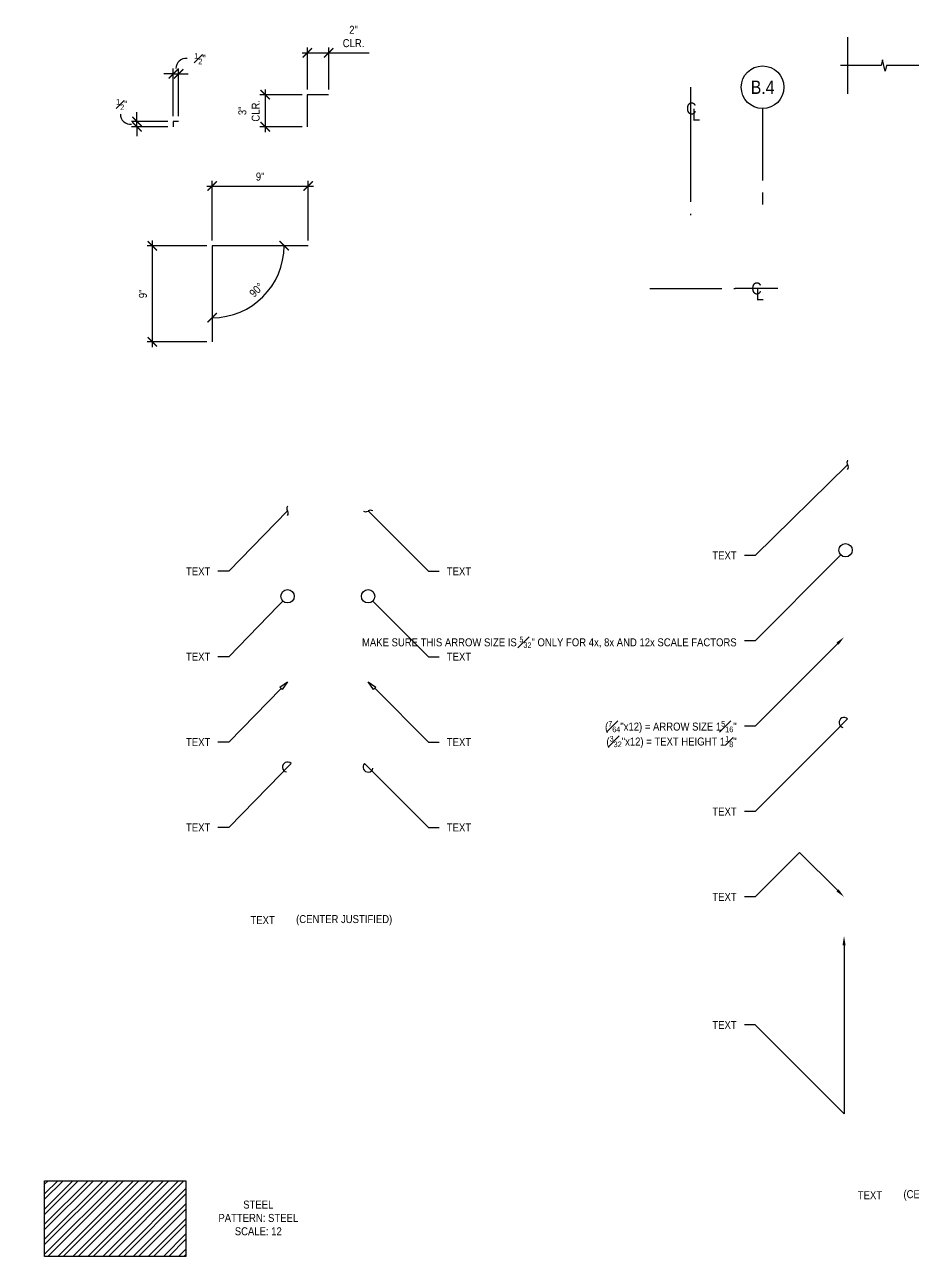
# Model space of a CAD drawing. Header units: inches. Extents: x -2661 to 42767, y -1222 to 9099.
# Drawn here: x 27090.5 to 27173.8, y 1596.7 to 1712.1 of the extents above; entities that cross this region are included whole.
import ezdxf
from ezdxf import colors
from ezdxf.entities.mleader import LeaderData, LeaderLine
from ezdxf.enums import TextEntityAlignment as Align
from ezdxf.math import Vec2, Vec3

# ---------------------------------------------------------------- set-up
doc = ezdxf.new("R2010")
doc.units = ezdxf.units.IN
doc.header["$LTSCALE"] = 12
doc.header["$MEASUREMENT"] = 0
doc.header["$PDMODE"] = 3
doc.linetypes.add('CENTER2', pattern=[1.125, 0.75, -0.125, 0.125, -0.125])
doc.layers.get('0').update_dxf_attribs({"linetype": 'CONTINUOUS'})
doc.layers.get('DefPoints').update_dxf_attribs({"color": 251, "linetype": 'CONTINUOUS'})
for name, color, linetype in [('S-ANNO-DIMS', 2, 'CONTINUOUS'), ('S-ANNO-NOTE', 4, 'CONTINUOUS'), ('S-ANNO-NOTE-EXIST', 251, 'CONTINUOUS'), ('S-BREAK', 2, 'CONTINUOUS'), ('S-GRID', 1, 'CENTER2')]:
    doc.layers.add(name, color=color, linetype=linetype)
doc.layers.add('S-ANNO-NONPLOT', color=253, linetype='CONTINUOUS', plot=False, transparency=0.5)
doc.layers.add('S-HATCH1', color=1, linetype='CONTINUOUS', transparency=0.5)
doc.styles.add('Arial', font='arial.ttf', dxfattribs={"width": 0.85})
doc.dimstyles.new('DIM-8_Se', dxfattribs={"dimscale": 8, "dimtxt": 0.09375, "dimasz": 0.109375, "dimexe": 0.0625, "dimexo": 0.0625, "dimgap": 0.0625, "dimtad": 1, "dimdec": 4, "dimzin": 11, "dimdsep": 46, "dimlunit": 4, "dimtxsty": 'Arial', "dimblk": 'ARCHTICK', "dimcen": 0.125, "dimdle": 0.0625, "dimclrd": 256, "dimclre": 256, "dimclrt": 4, "dimadec": 0, "dimazin": 0, "dimtfac": 0.75, "dimtdec": 4, "dimtmove": 0, "dimatfit": 3, "dimfxl": 1, "dimfrac": 1, "dimtolj": 1, "dimtzin": 0, "dimarcsym": 0})

# ---------------------------------------------------------------- blocks, each defined once
blk = doc.blocks.new('_ARCHTICK')
at = {"color": 0, "linetype": 'ByBlock', "const_width": 0.15}
blk.add_lwpolyline([(-0.5, -0.5), (0.5, 0.5)], dxfattribs=at)
blk = doc.blocks.new('*D1438')
at = {"layer": 'DefPoints', "color": 0, "transparency": 16777216}
for p in [(27101.01, 1703), (27104.42, 1703), (27104.42, 1702.5)]:
    blk.add_point(p, dxfattribs=at)
at = {"layer": 'S-ANNO-DIMS', "lineweight": -2, "transparency": 16777216}
for p, q in [((27101.01, 1703), (27101.01, 1703.88)), ((27103.92, 1703), (27100.51, 1703)), ((27103.92, 1702.5), (27100.51, 1702.5)), ((27101.01, 1702.5), (27101.01, 1703)), ((27101.01, 1702.5), (27101.01, 1701.63))]:
    blk.add_line(p, q, dxfattribs=at)
at = {"layer": 'S-ANNO-DIMS', "lineweight": -2, "transparency": 16777216, "xscale": 0.875, "yscale": 0.875, "zscale": 0.875}
for p, rotation in [((27101.01, 1703), 270), ((27101.01, 1702.5), 90)]:
    blk.add_blockref('_ARCHTICK', p, dxfattribs=dict(at, rotation=rotation))
blk = doc.blocks.new('*D1439')
at = {"layer": 'DefPoints', "color": 0, "transparency": 16777216}
for p in [(27104.92, 1707.46), (27104.42, 1703), (27104.92, 1703)]:
    blk.add_point(p, dxfattribs=at)
at = {"layer": 'S-ANNO-DIMS', "lineweight": -2, "transparency": 16777216}
for p, q in [((27104.42, 1707.46), (27103.55, 1707.46)), ((27104.42, 1703.5), (27104.42, 1707.96)), ((27104.42, 1707.46), (27104.92, 1707.46)), ((27104.92, 1703.5), (27104.92, 1707.96)), ((27104.92, 1707.46), (27105.8, 1707.46))]:
    blk.add_line(p, q, dxfattribs=at)
at = {"layer": 'S-ANNO-DIMS', "lineweight": -2, "transparency": 16777216, "xscale": 0.875, "yscale": 0.875, "zscale": 0.875}
blk.add_blockref('_ARCHTICK', (27104.42, 1707.46), dxfattribs=at)
at = {"layer": 'S-ANNO-DIMS', "lineweight": -2, "transparency": 16777216, "xscale": 0.875, "yscale": 0.875, "zscale": 0.875, "rotation": 180}
blk.add_blockref('_ARCHTICK', (27104.92, 1707.46), dxfattribs=at)
blk = doc.blocks.new('*D1440')
at = {"layer": 'DefPoints', "color": 0, "transparency": 16777216}
for p in [(27102.47, 1691.35), (27108.06, 1691.35), (27108.06, 1682.35)]:
    blk.add_point(p, dxfattribs=at)
at = {"layer": 'S-ANNO-DIMS', "lineweight": -2, "transparency": 16777216}
for p, q in [((27107.56, 1691.35), (27101.97, 1691.35)), ((27102.47, 1681.85), (27102.47, 1691.85)), ((27107.56, 1682.35), (27101.97, 1682.35))]:
    blk.add_line(p, q, dxfattribs=at)
at = {"layer": 'S-ANNO-DIMS', "lineweight": -2, "transparency": 16777216, "xscale": 0.875, "yscale": 0.875, "zscale": 0.875}
for p, rotation in [((27102.47, 1691.35), 90), ((27102.47, 1682.35), 270)]:
    blk.add_blockref('_ARCHTICK', p, dxfattribs=dict(at, rotation=rotation))
at = {"layer": 'S-ANNO-DIMS', "color": 4, "transparency": 16777216, "insert": (27101.58, 1686.85), "char_height": 0.75, "attachment_point": 5, "rotation": 90, "style": 'Arial'}
blk.add_mtext('\\A1;9"', dxfattribs=at)
blk = doc.blocks.new('*D1441')
at = {"layer": 'DefPoints', "color": 0, "transparency": 16777216}
for p in [(27117.06, 1696.95), (27108.06, 1691.35), (27117.06, 1691.35)]:
    blk.add_point(p, dxfattribs=at)
at = {"layer": 'S-ANNO-DIMS', "lineweight": -2, "transparency": 16777216}
for p, q in [((27107.56, 1696.95), (27117.56, 1696.95)), ((27108.06, 1691.85), (27108.06, 1697.45)), ((27117.06, 1691.85), (27117.06, 1697.45))]:
    blk.add_line(p, q, dxfattribs=at)
at = {"layer": 'S-ANNO-DIMS', "lineweight": -2, "transparency": 16777216, "xscale": 0.875, "yscale": 0.875, "zscale": 0.875, "rotation": 180}
blk.add_blockref('_ARCHTICK', (27108.06, 1696.95), dxfattribs=at)
at = {"layer": 'S-ANNO-DIMS', "lineweight": -2, "transparency": 16777216, "xscale": 0.875, "yscale": 0.875, "zscale": 0.875}
blk.add_blockref('_ARCHTICK', (27117.06, 1696.95), dxfattribs=at)
at = {"layer": 'S-ANNO-DIMS', "color": 4, "transparency": 16777216, "insert": (27112.56, 1697.83), "char_height": 0.75, "attachment_point": 5, "style": 'Arial'}
blk.add_mtext('\\A1;9"', dxfattribs=at)
blk = doc.blocks.new('*D1629')
at = {"layer": 'DefPoints', "color": 0, "transparency": 16777216}
for p in [(27108.06, 1691.35), (27108.06, 1691.35), (27117.06, 1691.35), (27111.44, 1685.51), (27108.06, 1682.35)]:
    blk.add_point(p, dxfattribs=at)
at = {"layer": 'S-ANNO-DIMS', "lineweight": -2, "transparency": 16777216}
blk.add_arc((27108.06, 1691.35), 6.74, 270, 360, dxfattribs=at)
at = {"layer": 'S-ANNO-DIMS', "lineweight": -2, "transparency": 16777216, "xscale": 0.875, "yscale": 0.875, "zscale": 0.875}
for p, rotation in [((27114.81, 1691.35), 89.99999999998369), ((27108.06, 1684.61), 180)]:
    blk.add_blockref('_ARCHTICK', p, dxfattribs=dict(at, rotation=rotation))
at = {"layer": 'S-ANNO-DIMS', "color": 4, "transparency": 16777216, "insert": (27112.21, 1687.21), "char_height": 0.75, "attachment_point": 5, "rotation": 45, "style": 'Arial'}
blk.add_mtext('\\A1;90°', dxfattribs=at)
blk = doc.blocks.new('*D1442')
at = {"layer": 'DefPoints', "color": 0, "transparency": 16777216}
for p in [(27116.98, 1705.5), (27113.03, 1702.5), (27116.98, 1702.5)]:
    blk.add_point(p, dxfattribs=at)
at = {"layer": 'S-ANNO-DIMS', "lineweight": -2, "transparency": 16777216}
for p, q in [((27113.03, 1706), (27113.03, 1702)), ((27116.48, 1705.5), (27112.53, 1705.5)), ((27116.48, 1702.5), (27112.53, 1702.5))]:
    blk.add_line(p, q, dxfattribs=at)
at = {"layer": 'S-ANNO-DIMS', "lineweight": -2, "transparency": 16777216, "xscale": 0.875, "yscale": 0.875, "zscale": 0.875}
for p, rotation in [((27113.03, 1705.5), 90), ((27113.03, 1702.5), 270)]:
    blk.add_blockref('_ARCHTICK', p, dxfattribs=dict(at, rotation=rotation))
at = {"layer": 'S-ANNO-DIMS', "color": 4, "transparency": 16777216, "insert": (27111.52, 1704), "char_height": 0.75, "attachment_point": 5, "rotation": 90, "style": 'Arial'}
blk.add_mtext('\\A1;3"\\PCLR.', dxfattribs=at)
blk = doc.blocks.new('*D1443')
at = {"layer": 'DefPoints', "color": 0, "transparency": 16777216}
for p in [(27118.98, 1709.44), (27116.98, 1705.5), (27118.98, 1705.5)]:
    blk.add_point(p, dxfattribs=at)
at = {"layer": 'S-ANNO-DIMS', "lineweight": -2, "transparency": 16777216}
for p, q in [((27116.48, 1709.44), (27118.98, 1709.44)), ((27116.98, 1706), (27116.98, 1709.94)), ((27118.98, 1706), (27118.98, 1709.94)), ((27118.98, 1709.44), (27122.76, 1709.44))]:
    blk.add_line(p, q, dxfattribs=at)
at = {"layer": 'S-ANNO-DIMS', "lineweight": -2, "transparency": 16777216, "xscale": 0.875, "yscale": 0.875, "zscale": 0.875, "rotation": 180}
blk.add_blockref('_ARCHTICK', (27116.98, 1709.44), dxfattribs=at)
at = {"layer": 'S-ANNO-DIMS', "lineweight": -2, "transparency": 16777216, "xscale": 0.875, "yscale": 0.875, "zscale": 0.875}
blk.add_blockref('_ARCHTICK', (27118.98, 1709.44), dxfattribs=at)
at = {"layer": 'S-ANNO-DIMS', "color": 4, "transparency": 16777216, "insert": (27121.31, 1710.96), "char_height": 0.75, "attachment_point": 5, "style": 'Arial'}
blk.add_mtext('\\A1;2"\\PCLR.', dxfattribs=at)
blk = doc.blocks.new('_Integral')
at = {"color": 0, "linetype": 'ByBlock', "lineweight": -2}
for centre, start, end in [((0.44, -0.09), 102, 168), ((-0.44, 0.09), 282, 348)]:
    blk.add_arc(centre, 0.454, start, end, dxfattribs=at)
blk = doc.blocks.new('_DotBlank')
at = {"color": 0, "lineweight": -2}
blk.add_line((-0.5, 0), (-1, 0), dxfattribs=at)
blk.add_circle((0, 0), 0.5, dxfattribs=at)
blk = doc.blocks.new('_ClosedBlank')
at = {"color": 0, "linetype": 'ByBlock', "lineweight": -2}
for p, q in [((-1, 0.17), (0, 0)), ((-1, 0.17), (-1, -0.17)), ((0, 0), (-1, -0.17))]:
    blk.add_line(p, q, dxfattribs=at)
blk = doc.blocks.new('ARROW-LOOP')
at = {"color": 0}
blk.add_lwpolyline([(-1.81, 0), (0.54, 0, 1.317177), (-0.46, -0.28)], format="xyb", dxfattribs=at)
blk = doc.blocks.new('REF GRID')
blk.add_circle((0, 0.25), 0.25)
at = {"style": 'Arial', "width": 0.85}
blk.add_attdef('#', text='', height=0.156, dxfattribs=at).set_placement((0, 0.25), align=Align.MIDDLE_CENTER)
blk = doc.blocks.new('CL-V12')
at = {"layer": 'DefPoints'}
blk.add_line((0, 3), (0, -3), dxfattribs=at)
at = {"layer": 'S-ANNO-NOTE', "color": 4, "char_height": 1.69, "attachment_point": 5, "style": 'Arial'}
for s, insert, width in [('C', (0.09, 0), 1.3847), ('L', (0.79, -0.84), 1.0599)]:
    blk.add_mtext(s, dxfattribs=dict(at, insert=insert, width=width))
blk = doc.blocks.new('CL-H12')
at = {"layer": 'DefPoints'}
blk.add_line((3, 0), (-3, 0), dxfattribs=at)
at = {"layer": 'S-ANNO-NOTE', "color": 4, "char_height": 1.69, "attachment_point": 5, "style": 'Arial'}
for s, insert, width in [('C', (0, 0), 1.2463), ('L', (0.48, -0.84), 1.1097)]:
    blk.add_mtext(s, dxfattribs=dict(at, insert=insert, width=width))

msp = doc.modelspace()

# ---------------------------------------------------------------- hatches: boundary and pattern name
at = {"layer": 'S-HATCH1'}
h = msp.add_hatch(dxfattribs=at)
h.set_pattern_fill('STEEL', color=256, scale=8, style=0)
h.set_pattern_definition([(45, (24712.0378, 570.8318), (-0.7071068, 0.7071068), []), (45, (24712.0378, 571.3318), (-0.7071068, 0.7071068), [])])
h.paths.add_polyline_path([(27092.36926, 1603.74374), (27105.59519, 1603.74374), (27105.59519, 1596.65599), (27092.36926, 1596.65599)])

# ---------------------------------------------------------------- linework, layer by layer
at = {"layer": 'S-ANNO-DIMS'}
for centre, start, end in [((27105.60931, 1707.96913), 83.5851216, 180.5344352), ((27100.40524, 1703.67409), 179.4655648, 276.4148784)]:
    msp.add_arc(centre, 0.93724, start, end, dxfattribs=at)
at = {"layer": 'S-ANNO-NONPLOT'}
msp.add_line((27167.5854, 1710.91349), (27167.5854, 1705.58015), dxfattribs=at)
for points in [[(27118.97638, 1705.49945), (27116.97638, 1705.49945), (27116.97638, 1702.49945)], [(27104.9226, 1703.00496), (27104.4226, 1703.00496), (27104.4226, 1702.50496)], [(27117.06426, 1691.34943), (27108.06426, 1691.34943), (27108.06426, 1682.34943)]]:
    msp.add_lwpolyline(points, dxfattribs=at)
at = {"layer": 'S-ANNO-NONPLOT', "linetype": 'ByBlock'}
msp.add_lwpolyline([(27092.36926, 1603.74374), (27105.59519, 1603.74374), (27105.59519, 1596.65599), (27092.36926, 1596.65599)], close=True, dxfattribs=at)
at = {"layer": 'S-BREAK'}
msp.add_lwpolyline([(27182.98217, 1708.24682), (27179.09361, 1708.24682), (27178.96742, 1707.72792), (27178.71504, 1708.76572), (27178.58885, 1708.24682), (27171.25639, 1708.24682), (27171.1302, 1707.72792), (27170.87782, 1708.76572), (27170.75163, 1708.24682), (27166.91873, 1708.24682)], dxfattribs=at)
at = {"layer": 'S-GRID', "color": 1, "linetype": 'CENTER2', "ltscale": 0.75}
for p, q in [((27159.63546, 1704.20771), (27159.63546, 1694.20771)), ((27152.88973, 1702.20771), (27152.88973, 1694.20771)), ((27149.06426, 1687.34943), (27157.06426, 1687.34943))]:
    msp.add_line(p, q, dxfattribs=at)

# ---------------------------------------------------------------- block references
at = {"layer": 'S-ANNO-NOTE', "xscale": 8, "yscale": 8, "zscale": 8}
msp.add_blockref('REF GRID', (27159.63546, 1704.20771), dxfattribs=at).add_auto_attribs({'#': 'B.4'})
at = {"layer": 'S-ANNO-NOTE', "xscale": 0.6666666666666666, "yscale": 0.6666666666666666, "zscale": 0.6666666666666666}
for name, p in [('CL-V12', (27152.88973, 1704.20811)), ('CL-H12', (27159.06426, 1687.34943))]:
    msp.add_blockref(name, p, dxfattribs=at)

# ---------------------------------------------------------------- texts
at = {"layer": 'S-ANNO-DIMS', "color": 4, "char_height": 0.75, "style": 'Arial'}
for insert, width, attachment_point in [((27106.38483, 1709.40961), 15.0026265, 1), ((27100.13861, 1705.11587), 15.0201865, 3)]:
    msp.add_mtext('\\A1;{\\H0.7x;\\S1#2;}"', dxfattribs=dict(at, insert=insert, width=width, attachment_point=attachment_point))
at = {"layer": 'S-ANNO-NOTE', "color": 191, "char_height": 0.75, "width": 10.4807638, "attachment_point": 4, "style": 'Arial'}
for insert in [(27115.9298, 1628.14985), (27172.82937, 1602.37107)]:
    msp.add_mtext('(CENTER JUSTIFIED)', dxfattribs=dict(at, insert=insert))
at = {"layer": 'S-ANNO-NOTE', "char_height": 0.75, "attachment_point": 5, "style": 'Arial'}
for s, insert, width in [('TEXT', (27169.69089, 1602.38894), 5.9448577), ('STEEL\\PPATTERN:^ISTEEL \\PSCALE:^I12', (27112.38464, 1600.2516), 19.6151165)]:
    msp.add_mtext(s, dxfattribs=dict(at, insert=insert, width=width))
at = {"layer": 'S-ANNO-NOTE-EXIST', "insert": (27112.79132, 1628.16772), "char_height": 0.75, "width": 5.9448577, "attachment_point": 5, "style": 'Arial'}
msp.add_mtext('TEXT', dxfattribs=at)

# ---------------------------------------------------------------- dimensions: what is measured, and where the dimension line sits
at = {"layer": 'S-ANNO-DIMS'}
for base, p2, angle, picture, middle in [((27118.97638, 1709.44322), (27118.97638, 1705.49945), 180, '*D1443', (27121.30502, 1710.95755)), ((27113.0326, 1702.49945), (27116.97638, 1702.49945), 90, '*D1442', (27111.51828, 1703.99945))]:
    dim = msp.add_linear_dim(base=base, p1=(27116.97638, 1705.49945), p2=p2, angle=angle, text='<>\\PCLR.', dimstyle='DIM-8_Se', dxfattribs=at)
    dim.commit()
    dim.dimension.update_dxf_attribs({"geometry": picture, "text_midpoint": middle})
dim = msp.add_linear_dim(base=(27104.9226, 1707.46151), p1=(27104.4226, 1703.00496), p2=(27104.9226, 1703.00496), text=' ', dimstyle='DIM-8_Se', dxfattribs=at)
dim.commit()
dim.dimension.update_dxf_attribs({"geometry": '*D1439', "text_midpoint": (27104.6726, 1707.46151), "dimtype": 160})
dim = msp.add_linear_dim(base=(27101.00576, 1703.00496), p1=(27104.4226, 1702.50496), p2=(27104.4226, 1703.00496), angle=90, text=' ', dimstyle='DIM-8_Se', dxfattribs=at)
dim.commit()
dim.dimension.update_dxf_attribs({"geometry": '*D1438', "text_midpoint": (27101.00576, 1702.75496), "dimtype": 160})
for base, p1, p2, angle, picture, middle in [((27117.06426, 1696.94806), (27108.06426, 1691.34943), (27117.06426, 1691.34943), 180, '*D1441', (27112.56426, 1697.83099)), ((27102.46563, 1691.34943), (27108.06426, 1682.34943), (27108.06426, 1691.34943), 270, '*D1440', (27101.5827, 1686.84943))]:
    dim = msp.add_linear_dim(base=base, p1=p1, p2=p2, angle=angle, dimstyle='DIM-8_Se', dxfattribs=at)
    dim.commit()
    dim.dimension.update_dxf_attribs({"geometry": picture, "text_midpoint": middle})
dim = msp.add_angular_dim_2l(base=(27111.43595, 1685.5095), line1=((27117.06426, 1691.34943), (27108.06426, 1691.34943)), line2=((27108.06426, 1691.34943), (27108.06426, 1682.34943)), dimstyle='DIM-8_Se', dxfattribs=at)
dim.commit()
dim.dimension.update_dxf_attribs({"geometry": '*D1629', "text_midpoint": (27112.20822, 1687.20547)})

# ---------------------------------------------------------------- leaders
at = {"layer": 'S-ANNO-NOTE'}
ml = msp.add_multileader_mtext('Standard', dxfattribs=at)
ml.set_content('TEXT', color=4, style='Arial')
ml.set_leader_properties(color=2)
ml.set_arrow_properties(name='INTEGRAL')
ml.build(insert=Vec2(0, 0))
ml.multileader.update_dxf_attribs({"dogleg_length": 0.36, "arrow_head_size": 0.875, "scale": 8})
ctx = ml.context
ctx.base_point, ctx.scale, ctx.char_height, ctx.arrow_head_size, ctx.landing_gap_size, ctx.plane_origin = Vec3(27154.24453, 1662.33925), 8, 0.75, 0.875, 0.72, Vec3(27203.86155, 1960.67407)
ctx.text_align_type = 2
notes = []
notes.append((ctx, [(0, (1, 1, 0), (27158.92187, 1662.33925), (-1, 0), 1, [(0, [(27167.59853, 1670.82453)], 0, [])])]))
ctx.mtext.insert, ctx.mtext.width, ctx.mtext.alignment, ctx.mtext.flow_direction = Vec3(27157.20187, 1662.71425), 16, 3, 5
ml = msp.add_multileader_mtext('Standard', dxfattribs=at)
ml.set_content('\\A1;{\\C4;MAKE SURE THIS ARROW SIZE IS \\H0.7x;\\S5#32;\\H1.4286x;" ONLY FOR 4x, 8x AND 12x SCALE FACTORS}', color=4, style='Arial')
ml.set_leader_properties(color=2)
ml.set_arrow_properties(name='DOTBLANK')
ml.build(insert=Vec2(0, 0))
ml.multileader.update_dxf_attribs({"dogleg_length": 0.36, "arrow_head_size": 1.25, "scale": 8})
ctx = ml.context
ctx.base_point, ctx.scale, ctx.char_height, ctx.arrow_head_size, ctx.landing_gap_size, ctx.plane_origin = Vec3(27140.67573, 1654.33925), 8, 0.75, 1.25, 0.72, Vec3(27203.86155, 1952.67407)
ctx.text_align_type = 2
notes.append((ctx, [(0, (1, 1, 0), (27158.92187, 1654.33925), (-1, 0), 1, [(0, [(27167.40715, 1662.82453)], 0, [])])]))
ctx.mtext.insert, ctx.mtext.width, ctx.mtext.defined_height, ctx.mtext.alignment, ctx.mtext.flow_direction = Vec3(27157.20187, 1654.72064), 16, 2.51618, 3, 5
ml = msp.add_multileader_mtext('Standard', dxfattribs=at)
ml.set_content('\\A1;{\\C4;(\\H0.7x;\\S7#64;\\H1.4286x;"x12) = ARROW SIZE 1\\H0.7x;\\S5#16;\\H1.4286x;"\\P(\\H0.7x;\\S3#32;\\H1.4286x;"x12) = TEXT HEIGHT 1\\H0.7x;\\S1#8;\\H1.4286x;"}', color=4, style='Arial')
ml.set_leader_properties(color=2)
ml.build(insert=Vec2(0, 0))
ml.multileader.update_dxf_attribs({"dogleg_length": 0.36, "arrow_head_size": 0.875, "scale": 8})
ctx = ml.context
ctx.base_point, ctx.scale, ctx.char_height, ctx.arrow_head_size, ctx.landing_gap_size, ctx.plane_origin = Vec3(27144.28658, 1646.33925), 8, 0.75, 0.875, 0.72, Vec3(27203.86155, 1944.67407)
ctx.text_align_type = 2
notes.append((ctx, [(0, (1, 1, 0), (27158.92187, 1646.33925), (-1, 0), 1, [(0, [(27167.26445, 1654.68183)], 0, [])])]))
ctx.mtext.insert, ctx.mtext.width, ctx.mtext.alignment, ctx.mtext.flow_direction = Vec3(27157.20187, 1646.8245), 16, 3, 5
ml = msp.add_multileader_mtext('Standard', dxfattribs=at)
ml.set_content('TEXT', color=4, style='Arial')
ml.set_leader_properties(color=2)
ml.set_arrow_properties(name='ARROW-LOOP')
ml.build(insert=Vec2(0, 0))
ml.multileader.update_dxf_attribs({"dogleg_length": 0.36, "arrow_head_size": 0.875, "scale": 8})
ctx = ml.context
ctx.base_point, ctx.scale, ctx.char_height, ctx.arrow_head_size, ctx.landing_gap_size, ctx.plane_origin = Vec3(27154.24453, 1638.33925), 8, 0.75, 0.875, 0.72, Vec3(27203.86155, 1936.67407)
ctx.text_align_type = 2
notes.append((ctx, [(0, (1, 1, 0), (27158.92187, 1638.33925), (-1, 0), 1, [(0, [(27167.26445, 1646.68183)], 0, [])])]))
ctx.mtext.insert, ctx.mtext.width, ctx.mtext.alignment, ctx.mtext.flow_direction = Vec3(27157.20187, 1638.71425), 16, 3, 5
ml = msp.add_multileader_mtext('Standard', dxfattribs=at)
ml.set_content('TEXT', color=4, style='Arial')
ml.set_leader_properties(color=2)
ml.build(insert=Vec2(0, 0))
ml.multileader.update_dxf_attribs({"dogleg_length": 21.88349, "arrow_head_size": 0.875, "scale": 8})
ctx = ml.context
ctx.base_point, ctx.scale, ctx.char_height, ctx.arrow_head_size, ctx.landing_gap_size, ctx.plane_origin = Vec3(27154.24453, 1630.33925), 8, 0.75, 0.875, 0.72, Vec3(27214.67017, 2070.4003)
ctx.text_align_type = 2
notes.append((ctx, [(0, (1, 1, 0), (27158.92187, 1630.33925), (-1, 0), 1, [(0, [(27167.26445, 1630.33925), (27163.09316, 1634.51054)], 0, [])])]))
ctx.mtext.insert, ctx.mtext.width, ctx.mtext.alignment, ctx.mtext.flow_direction = Vec3(27157.20187, 1630.71425), 16, 3, 5
ml = msp.add_multileader_mtext('Standard', dxfattribs=at)
ml.set_content('TEXT', color=4, style='Arial')
ml.set_leader_properties(color=2)
ml.build(insert=Vec2(0, 0))
ml.multileader.update_dxf_attribs({"dogleg_length": 0.36, "arrow_head_size": 0.875, "scale": 8})
ctx = ml.context
ctx.base_point, ctx.scale, ctx.char_height, ctx.arrow_head_size, ctx.landing_gap_size, ctx.plane_origin = Vec3(27154.24453, 1618.33925), 8, 0.75, 0.875, 0.72, Vec3(27203.86155, 1916.67407)
ctx.text_align_type = 2
notes.append((ctx, [(0, (1, 1, 0), (27158.92187, 1618.33925), (-1, 0), 1, [(1, [(27167.26445, 1626.68183), (27167.26445, 1609.99666)], 0, [])])]))
ctx.mtext.insert, ctx.mtext.width, ctx.mtext.alignment, ctx.mtext.flow_direction = Vec3(27157.20187, 1618.71425), 16, 3, 5
at = {"layer": 'S-ANNO-NOTE-EXIST'}
ml = msp.add_multileader_mtext('Standard', dxfattribs=at)
ml.set_content('{\\C256;TEXT}', color=4, style='Arial')
ml.set_leader_properties(color=256)
ml.set_arrow_properties(name='INTEGRAL')
ml.build(insert=Vec2(0, 0))
ml.multileader.update_dxf_attribs({"dogleg_length": 0.36, "arrow_head_size": 0.875, "scale": 8})
ctx = ml.context
ctx.base_point, ctx.scale, ctx.char_height, ctx.arrow_head_size, ctx.landing_gap_size, ctx.plane_origin = Vec3(27104.93222, 1660.84921), 8, 0.75, 0.875, 0.72, Vec3(27153.17365, 1959.18403)
ctx.text_align_type = 2
notes.append((ctx, [(0, (1, 1, 0), (27109.60956, 1660.84921), (-1, 0), 1, [(0, [(27115.12372, 1666.50607)], 0, [])])]))
ctx.mtext.insert, ctx.mtext.width, ctx.mtext.alignment, ctx.mtext.flow_direction = Vec3(27107.88956, 1661.22421), 16, 3, 5
ml = msp.add_multileader_mtext('Standard', dxfattribs=at)
ml.set_content('{\\C256;TEXT}', color=4, style='Arial')
ml.set_leader_properties(color=256)
ml.set_arrow_properties(name='INTEGRAL')
ml.build(insert=Vec2(0, 0))
ml.multileader.update_dxf_attribs({"dogleg_length": 0.36, "arrow_head_size": 0.875, "scale": 8})
ctx = ml.context
ctx.base_point, ctx.scale, ctx.char_height, ctx.arrow_head_size, ctx.landing_gap_size, ctx.plane_origin = Vec3(27129.3282, 1660.84921), 8, 0.75, 0.875, 0.72, Vec3(27083.24582, 1959.18403)
notes.append((ctx, [(0, (1, 1, 0), (27128.3282, 1660.84921), (1, 0), 1, [(0, [(27122.67135, 1666.50607)], 0, [])])]))
ctx.mtext.insert, ctx.mtext.width, ctx.mtext.flow_direction = Vec3(27130.0482, 1661.22421), 16, 5
ml = msp.add_multileader_mtext('Standard', dxfattribs=at)
ml.set_content('{\\C256;TEXT}', color=4, style='Arial')
ml.set_leader_properties(color=256)
ml.set_arrow_properties(name='DOTBLANK')
ml.build(insert=Vec2(0, 0))
ml.multileader.update_dxf_attribs({"dogleg_length": 0.36, "arrow_head_size": 1.25, "scale": 8})
ctx = ml.context
ctx.base_point, ctx.scale, ctx.char_height, ctx.arrow_head_size, ctx.landing_gap_size, ctx.plane_origin = Vec3(27104.93222, 1652.84921), 8, 0.75, 1.25, 0.72, Vec3(27153.17365, 1951.18403)
ctx.text_align_type = 2
notes.append((ctx, [(0, (1, 1, 0), (27109.60956, 1652.84921), (-1, 0), 1, [(0, [(27115.12372, 1658.50607)], 0, [])])]))
ctx.mtext.insert, ctx.mtext.width, ctx.mtext.alignment, ctx.mtext.flow_direction = Vec3(27107.88956, 1653.22421), 16, 3, 5
ml = msp.add_multileader_mtext('Standard', dxfattribs=at)
ml.set_content('{\\C256;TEXT}', color=4, style='Arial')
ml.set_leader_properties(color=256)
ml.set_arrow_properties(name='DOTBLANK')
ml.build(insert=Vec2(0, 0))
ml.multileader.update_dxf_attribs({"dogleg_length": 0.36, "arrow_head_size": 1.25, "scale": 8})
ctx = ml.context
ctx.base_point, ctx.scale, ctx.char_height, ctx.arrow_head_size, ctx.landing_gap_size, ctx.plane_origin = Vec3(27129.3282, 1652.84921), 8, 0.75, 1.25, 0.72, Vec3(27083.24582, 1951.18403)
notes.append((ctx, [(0, (1, 1, 0), (27128.3282, 1652.84921), (1, 0), 1, [(0, [(27122.67135, 1658.50607)], 0, [])])]))
ctx.mtext.insert, ctx.mtext.width, ctx.mtext.flow_direction = Vec3(27130.0482, 1653.22421), 16, 5
ml = msp.add_multileader_mtext('Standard', dxfattribs=at)
ml.set_content('{\\C256;TEXT}', color=4, style='Arial')
ml.set_leader_properties(color=256)
ml.set_arrow_properties(name='CLOSEDBLANK')
ml.build(insert=Vec2(0, 0))
ml.multileader.update_dxf_attribs({"dogleg_length": 0.36, "arrow_head_size": 0.875, "scale": 8})
ctx = ml.context
ctx.base_point, ctx.scale, ctx.char_height, ctx.arrow_head_size, ctx.landing_gap_size, ctx.plane_origin = Vec3(27104.93222, 1644.84921), 8, 0.75, 0.875, 0.72, Vec3(27153.17365, 1943.18403)
ctx.text_align_type = 2
notes.append((ctx, [(0, (1, 1, 0), (27109.60956, 1644.84921), (-1, 0), 1, [(0, [(27115.12372, 1650.50607)], 0, [])])]))
ctx.mtext.insert, ctx.mtext.width, ctx.mtext.alignment, ctx.mtext.flow_direction = Vec3(27107.88956, 1645.22421), 16, 3, 5
ml = msp.add_multileader_mtext('Standard', dxfattribs=at)
ml.set_content('{\\C256;TEXT}', color=4, style='Arial')
ml.set_leader_properties(color=256)
ml.set_arrow_properties(name='CLOSEDBLANK')
ml.build(insert=Vec2(0, 0))
ml.multileader.update_dxf_attribs({"dogleg_length": 0.36, "arrow_head_size": 0.875, "scale": 8})
ctx = ml.context
ctx.base_point, ctx.scale, ctx.char_height, ctx.arrow_head_size, ctx.landing_gap_size, ctx.plane_origin = Vec3(27129.3282, 1644.84921), 8, 0.75, 0.875, 0.72, Vec3(27083.24582, 1943.18403)
notes.append((ctx, [(0, (1, 1, 0), (27128.3282, 1644.84921), (1, 0), 1, [(0, [(27122.67135, 1650.50607)], 0, [])])]))
ctx.mtext.insert, ctx.mtext.width, ctx.mtext.flow_direction = Vec3(27130.0482, 1645.22421), 16, 5
ml = msp.add_multileader_mtext('Standard', dxfattribs=at)
ml.set_content('{\\C256;TEXT}', color=4, style='Arial')
ml.set_leader_properties(color=256)
ml.set_arrow_properties(name='ARROW-LOOP')
ml.build(insert=Vec2(0, 0))
ml.multileader.update_dxf_attribs({"dogleg_length": 0.36, "arrow_head_size": 0.875, "scale": 8})
ctx = ml.context
ctx.base_point, ctx.scale, ctx.char_height, ctx.arrow_head_size, ctx.landing_gap_size, ctx.plane_origin = Vec3(27104.93222, 1636.84921), 8, 0.75, 0.875, 0.72, Vec3(27153.17365, 1935.18403)
ctx.text_align_type = 2
notes.append((ctx, [(0, (1, 1, 0), (27109.60956, 1636.84921), (-1, 0), 1, [(0, [(27115.12372, 1642.50607)], 0, [])])]))
ctx.mtext.insert, ctx.mtext.width, ctx.mtext.alignment, ctx.mtext.flow_direction = Vec3(27107.88956, 1637.22421), 16, 3, 5
ml = msp.add_multileader_mtext('Standard', dxfattribs=at)
ml.set_content('{\\C256;TEXT}', color=4, style='Arial')
ml.set_leader_properties(color=256)
ml.set_arrow_properties(name='ARROW-LOOP')
ml.build(insert=Vec2(0, 0))
ml.multileader.update_dxf_attribs({"dogleg_length": 0.36, "arrow_head_size": 0.875, "scale": 8})
ctx = ml.context
ctx.base_point, ctx.scale, ctx.char_height, ctx.arrow_head_size, ctx.landing_gap_size, ctx.plane_origin = Vec3(27129.3282, 1636.84921), 8, 0.75, 0.875, 0.72, Vec3(27083.24582, 1935.18403)
notes.append((ctx, [(0, (1, 1, 0), (27128.3282, 1636.84921), (1, 0), 1, [(0, [(27122.67135, 1642.50607)], 0, [])])]))
ctx.mtext.insert, ctx.mtext.width, ctx.mtext.flow_direction = Vec3(27130.0482, 1637.22421), 16, 5
for ctx, leaders in notes:
    for number, flags, end, landing, length, lines in leaders:
        leader = LeaderData()
        leader.index, (leader.has_last_leader_line, leader.has_dogleg_vector, leader.attachment_direction) = number, flags
        leader.last_leader_point, leader.dogleg_vector, leader.dogleg_length = Vec3(end), Vec3(landing), length
        for number, points, colour, breaks in lines:
            line = LeaderLine()
            line.index, line.vertices, line.color, line.breaks = number, Vec3.list(points), colors.encode_raw_color(colour), breaks
            leader.lines.append(line)
        ctx.leaders.append(leader)

doc.saveas('drawing.dxf')
